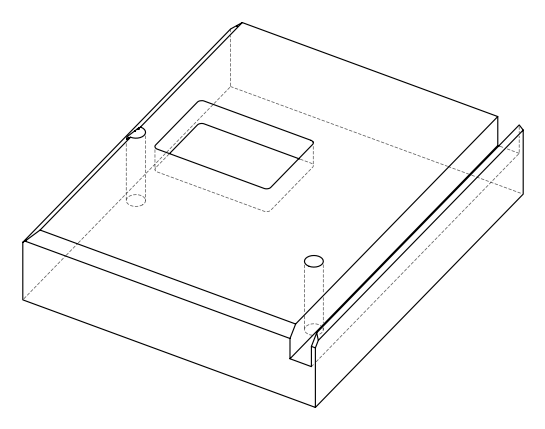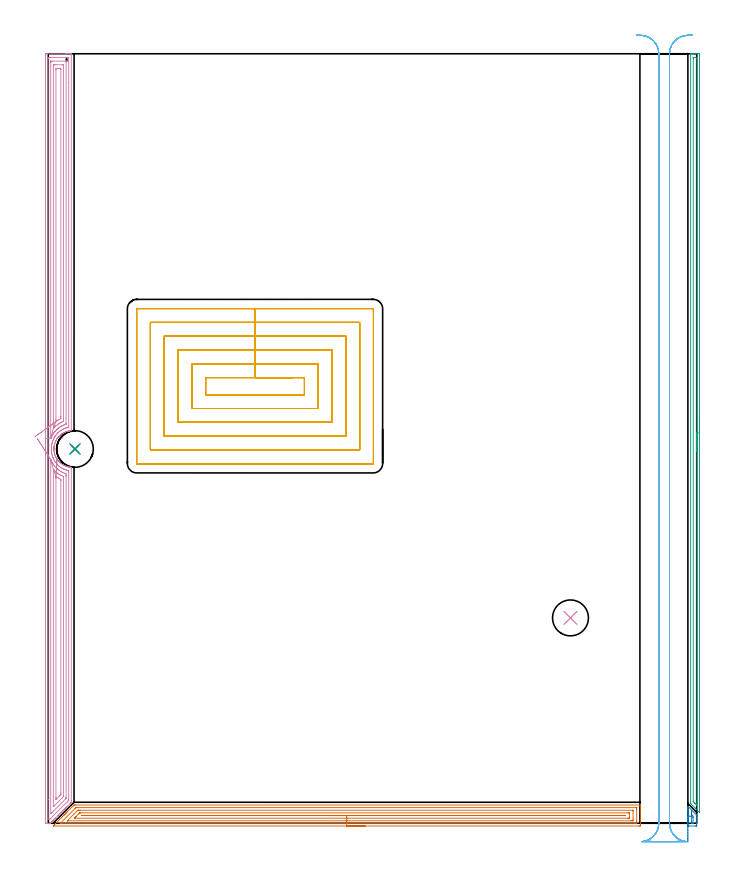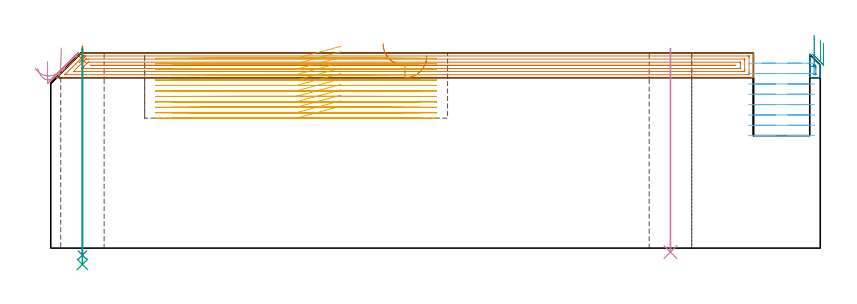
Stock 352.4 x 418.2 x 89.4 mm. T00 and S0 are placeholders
(PLAN: 10 operations, 6 tool changes, 94.4 min)
(1 AREA_MILL | FG_CHAMFER_SURFACE | UGT0205_001 | 12.7 min | 21314 mm3)
(2 AREA_MILL_1 | FG_CHAMFER_SURFACE_1 | UGT0205_001 | 0.34 min | 728 mm3)
(3 AREA_MILL_2 | FG_CHAMFER_SURFACE_2 | UGT0205_001 | 6.74 min | 6180 mm3)
(4 AREA_MILL_3 | FG_CHAMFER_SURFACE_3 | UGT0205_001 | 16.78 min | 40344 mm3)
(5 MILL_RECTANGULAR_POCKET | POCKET_RECTANGULAR_STRAIGHT | NXT0201_013 | Follow Part, ap 2.5, ae 75% | 41.73 min | 390429 mm3)
(6 MILL_RECTANGULAR_SLOT | SLOT_RECTANGULAR | UGT0201_094 | Follow Part, ap 5, ae 75% | 14.91 min | 408112 mm3)
(7 SPOT_DRILL | STEP1HOLE | NXT0321_9005460120000 | 0.05 min | 79 mm3)
(8 DRILL_THROUGH_HOLE_INTO_CENTER | STEP1HOLE | NXT0301_065 | 0.38 min | 6054 mm3)
(9 DRILL_TO_ENLARGE_THROUGH_HOLE | STEP1HOLE | UGT0301_265 | 0.4 min | 20974 mm3)
(10 INDEXABLE_INSERT_DRILL_THROUGH_HOLE_FROM_SOLID | STEP1HOLE_1 | NXT0302_010 | 0.37 min | 26729 mm3)
(TOOL UGT0205_001 | Chamfer Mill 20 x 3 x 45 deg. | D20 FL50 Z2)
(TOOL NXT0201_013 | ENDMILL 10mm | D10 FL30 Z4)
(TOOL UGT0201_094 | End mill 20 mm | D20 FL38 Z4)
(TOOL NXT0321_9005460120000 | NC Spot Drill, 142deg, 12mm, Carbide, Uncoated | D12 PA142 FL30 Z2)
(TOOL NXT0301_065 | Carbide Drill 9.4mm [860.1-0940-075A1-MM 2214] | D9.4 PA140 FL98 Z2)
(TOOL UGT0301_265 | Twist Drill 19.9 mm | D19.9 PA118 FL140 Z2)
(TOOL NXT0302_010 | Index. Insert Drill 19.5mm [880-D1950L25-05] | D19.5 PA176 FL98 Z2)
(OP 1 AREA_MILL)
G17 G21 G94 G90
T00 M6
G54
G17 G0 G90 X172.2 Y-1.5 S1061 M3
G43 Z99.4 H0
Z88.
G94 G1 X172.162 Z87.128 F250.
X172.048 Z86.264
X171.859 Z85.412
X171.597 Z84.58
X171.263 Z83.774
X170.86 Z83.
X170.392 Z82.264
X169.861 Z81.572
X169.271 Z80.929
X168.628 Z80.34
X167.936 Z79.808
X167.2 Z79.34
X166.426 Z78.937
X165.62 Z78.603
X164.788 Z78.341
X163.937 Z78.152
X163.072 Z78.038
X162.2 Z78.
X2.769
X2.619 Y-1.493 Z78.006
X2.769 Y-1.334 Z78.166
X2.963 Y-1.137 Z78.363
X3.023 Y-1.077 Z78.423
X3.609 Y-0.49 Z79.008
X3.903 Y-0.197 Z79.303
X4.555 Y0.456 Z79.955
X5.449 Y1.349 Z80.848
X6.342 Y2.242 Z81.741
X7.127 Y3.027 Z82.525
X7.235 Y3.137 Z82.633
X7.579 Y3.479 Z82.979
X7.775 Y3.675 Z83.175
X8.297 Y4.2 Z83.694
X8.465 Y4.366 Z83.864
X8.575 Y4.476 Z83.974
X8.737 Y4.64 Z84.135
X8.898 Y4.799 Z84.296
X9.021 Y4.922 Z84.42
X9.177 Y5.079 Z84.575
X9.331 Y5.232 Z84.729
X9.468 Y5.369 Z84.867
X9.617 Y5.519 Z85.015
X9.764 Y5.665 Z85.162
X9.914 Y5.816 Z85.313
X10.057 Y5.959 Z85.455
X10.197 Y6.098 Z85.596
X10.361 Y6.262 Z85.76
X10.497 Y6.399 Z85.895
X13.576 Y9.477 Z88.975
X13.934 Y9.832 Z89.331
X13.999 Y9.894 Z89.392
X14.019 Y9.895 Z89.394
X14.827 Y9.9 Z89.4
X321.631
X321.79 Y9.894 Z89.393
X321.8 Y9.58 Z89.079
Y9.263 Z88.762
Y8.597 Z88.092
Y7.385 Z86.882
Y6.838 Z86.333
Y-0.471 Z79.026
X321.795 Y-1.077 Z78.421
X321.79 Y-1.492 Z78.006
X321.61 Y-1.496 Z78.003
X321.184 Y-1.5 Z78.
X162.2
Y-0.086 Z79.414
X6.788 Y-0.085 Z79.415
X6.674 Y-0.084 Z79.416
X6.533 Y-0.08 Z79.42
X6.482 Y-0.078 Z79.422
X6.492 Y-0.066 Z79.434
X6.57 Y0.018 Z79.518
X6.655 Y0.104 Z79.604
X6.788 Y0.239 Z79.739
X14.545 Y7.995 Z87.495
X14.827 Y8.275 Z87.775
X14.993 Y8.433 Z87.933
X15.043 Y8.479 Z87.979
X15.135 Y8.481 Z87.981
X15.33 Y8.484 Z87.984
X15.72 Y8.485 Z87.985
X15.833 Y8.486 Z87.986
X319.398 Y8.485 Z87.985
X319.512
X319.761 Y8.48 Z87.98
X319.785 Y8.479 Z87.979
X319.79 Y8.464 Z87.964
X319.796 Y8.432 Z87.932
X319.798 Y8.401 Z87.901
X319.8 Y8.202 Z87.702
Y7.718 Z87.218
Y1.166 Z80.666
X319.798 Y0.682 Z80.182
X319.793 Y0.293 Z79.793
X319.778 Y-0.079 Z79.421
X319.398 Y-0.084 Z79.416
X319.284 Y-0.085 Z79.415
X162.2 Y-0.086 Z79.414
Y1.328 Z80.828
X10.597 Y1.329 Z80.829
X10.384 Y1.331 Z80.831
X10.361 Y1.332 Z80.832
X10.347 Y1.335 Z80.835
X10.352 Y1.347 Z80.847
X10.361 Y1.361 Z80.861
X15.838 Y6.838 Z86.338
X15.994 Y6.99 Z86.49
X16.052 Y7.044 Z86.544
X16.077 Y7.064 Z86.564
X16.14 Y7.066 Z86.566
X16.378 Y7.07 Z86.57
X16.613 Y7.071 Z86.571
X17.27
X317.612
X317.691 Y7.07 Z86.57
X317.753 Y7.067 Z86.567
X317.787 Y7.065 Z86.565
X317.79 Y7.023 Z86.523
X317.796 Y6.838 Z86.338
X317.799 Y6.654 Z86.154
X317.8 Y2.256 Z81.756
X317.795 Y1.562 Z81.062
X317.792 Y1.385 Z80.885
X317.781 Y1.335 Z80.835
X317.73 Y1.333 Z80.833
X317.612 Y1.331 Z80.831
X316.955 Y1.329 Z80.829
X316.719 Y1.328 Z80.828
X162.2
Y2.743 Z82.243
X14.827
X14.519 Y2.745 Z82.245
X14.331 Y2.748 Z82.248
X14.212 Y2.752 Z82.252
X14.293 Y2.839 Z82.339
X14.356 Y2.905 Z82.405
X14.769 Y3.321 Z82.821
X14.827 Y3.378 Z82.878
X15.241 Y3.792 Z83.292
X16.613 Y5.165 Z84.665
X17.016 Y5.563 Z85.063
X17.089 Y5.631 Z85.131
X17.109 Y5.649 Z85.149
X17.141 Y5.652 Z85.152
X17.213 Y5.654 Z85.154
X17.506 Y5.657 Z85.157
X315.239
X315.666 Y5.655 Z85.155
X315.755 Y5.652 Z85.152
X315.789 Y5.651 Z85.151
X315.792 Y5.608 Z85.108
X315.796 Y5.508 Z85.008
X315.8 Y5.105 Z84.605
Y3.346 Z82.846
Y3.321 Z82.821
X315.793 Y2.893 Z82.393
X315.79 Y2.788 Z82.288
X315.778 Y2.749 Z82.249
X315.714 Y2.748 Z82.248
X315.517 Y2.745 Z82.245
X314.932 Y2.743 Z82.243
X314.626
X162.2
Y4.157 Z83.657
X19.293
X18.44 Y4.16 Z83.66
X18.4 Y4.164 Z83.664
X18.11 Y4.2 Z83.7
X18.137 Y4.227 Z83.727
X18.226 Y4.236 Z83.736
X18.312 Y4.241 Z83.741
X18.356 Y4.243 Z83.743
X312.209
X313.104 Y4.241 Z83.741
X313.146 Y4.239 Z83.739
X313.699 Y4.2 Z83.7
X313.186 Y4.16 Z83.66
X313.146 Y4.159 Z83.659
X312.297 Y4.157 Z83.657
X162.2
X161.329 Z83.695
X160.464 Z83.809
X159.612 Z83.998
X158.78 Z84.26
X157.974 Z84.594
X157.2 Z84.997
X156.464 Z85.465
X155.772 Z85.996
X155.129 Z86.586
X154.54 Z87.229
X154.009 Z87.921
X153.54 Z88.657
X153.137 Z89.431
X152.803 Z90.237
X152.541 Z91.069
X152.352 Z91.92
X152.238 Z92.785
X152.2 Z93.657
G0 Z99.4
M5
M2
(OP 2 AREA_MILL_1)
G17 G21 G94 G90
T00 M6
G54
G17 G0 G90 X347.6 Y-10.29 S1061 M3
G43 Z99.4 H0
Z83.352
G94 G1 Y-9.647 Z82.762 F250.
Y-8.955 Z82.231
Y-8.22 Z81.762
Y-7.446 Z81.359
Y-6.64 Z81.025
Y-5.808 Z80.762
Y-4.956 Z80.573
Y-4.091 Z80.459
Y-3.22 Z80.421
Y-2.348 Z80.459
Y-1.483 Z80.572
Y-0.632 Z80.761
Y0.2 Z81.023
Y1.007 Z81.357
Y1.78 Z81.759
Y2.516 Z82.228
Y3.209 Z82.759
Y3.852 Z83.348
Y6.06 Z85.554
Y6.613 Z86.11
Y6.944 Z86.44
Y7.497 Z86.993
Y7.828 Z87.323
Y8.491 Z87.99
Y9.099 Z88.598
Y9.154 Z88.652
Y9.168 Z88.665
X347.609 Y9.182 Z88.675
X347.623 Y9.174 Z88.67
X347.637 Y9.165 Z88.662
X352.215 Y4.587 Z84.083
X352.382 Y4.417 Z83.914
X352.398 Y4.393 Z83.889
X352.4 Y4.292 Z83.791
Y4.265 Z83.763
Y4.072 Z83.572
Y3.187 Z82.686
Y2.524 Z82.02
Y1.309 Z80.806
Y-0.128 Z79.367
Y-0.736 Z78.76
X352.397 Y-1.012 Z78.484
X352.391 Y-1.491 Z78.005
X352.273 Y-1.494 Z78.003
X351.786 Y-1.5 Z78.
X348.214
X347.809 Y-1.495 Z78.003
X347.61 Y-1.492 Z78.006
X347.6 Y-1.289 Z78.209
Y3.852 Z83.348
X348.668 Y3.842 Z83.342
X349.601 Y3.835 Z83.335
X349.604 Y4.292 Z83.792
X349.61 Y4.678 Z84.178
X350. Y4.349 Z83.849
X350.056 Y4.292 Z83.792
X350.39 Y3.906 Z83.406
X350.397 Y3.408 Z82.908
X350.4 Y3.012 Z82.512
X350.399 Y0.361 Z79.861
X350.392 Y-0.036 Z79.464
X350.389 Y-0.08 Z79.42
X350.371 Y-0.082 Z79.418
X350.319 Y-0.085 Z79.415
X349.956
X349.61 Y-0.076 Z79.424
X349.605 Y0.033 Z79.533
X349.601 Y0.267 Z79.767
Y3.835 Z83.335
X349.606 Y4.425 Z83.978
X349.61 Y4.956 Z84.671
X349.614 Y5.424 Z85.406
X349.617 Y5.827 Z86.18
X349.62 Y6.161 Z86.986
X349.622 Y6.423 Z87.818
X349.624 Y6.612 Z88.67
X349.625 Y6.726 Z89.535
Y6.764 Z90.406
Y6.726 Z91.278
X349.624 Y6.612 Z92.143
X349.622 Y6.424 Z92.994
X349.62 Y6.161 Z93.827
X349.617 Y5.827 Z94.632
X349.614 Y5.425 Z95.406
X349.61 Y4.956 Z96.142
X349.606 Y4.425 Z96.834
X349.601 Y3.836 Z97.477
G0 Z99.4
M5
M2
(OP 3 AREA_MILL_2)
G17 G21 G94 G90
T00 M6
G54
G17 G0 G90 X353.9 Y222.05 S1061 M3
G43 Z99.4 H0
Z93.9
G94 G1 Y222.012 Z93.028 F250.
Y221.898 Z92.163
Y221.709 Z91.312
Y221.447 Z90.48
Y221.113 Z89.674
Y220.71 Z88.9
Y220.241 Z88.164
Y219.71 Z87.472
Y219.121 Z86.829
Y218.478 Z86.24
Y217.786 Z85.708
Y217.05 Z85.24
Y216.276 Z84.837
Y215.47 Z84.503
Y214.638 Z84.241
Y213.786 Z84.052
Y212.921 Z83.938
Y212.05 Z83.9
Y6.
X353.895 Y5.926 Z83.904
X353.893 Y5.918 Z83.905
X353.873 Y5.926 Z83.925
X351.5 Y8.3 Z86.3
X349.232 Y10.569 Z88.568
X349.104 Y10.705 Z88.69
X349.1 Y10.989 Z88.7
Y418.025
X349.103 Y418.192 Z88.688
X349.108 Y418.193 Z88.683
X349.164 Y418.196 Z88.627
X349.58 Y418.2 Z88.219
X349.908 Z87.891
X350.607 Z87.188
X351.849 Z85.948
X352.393 Z85.402
X353.014 Z84.781
X353.286 Y418.198 Z84.509
X353.891 Y418.193 Z83.905
X353.893 Y418.185 Z83.903
X353.899 Y417.578 Z83.901
X353.9 Y416.964 Z83.9
Y212.05
X352.486 Z85.314
Y10.897
X352.485 Y10.096 Z85.315
X352.483 Y10.006 Z85.317
X352.479 Y9.911 Z85.321
X352.467 Y9.794 Z85.333
X352.393 Y9.864 Z85.407
X352.155 Y10.096 Z85.645
X351.5 Y10.75 Z86.3
X351.26 Y10.99 Z86.54
X350.607 Y11.646 Z87.193
X350.55 Y11.708 Z87.25
X350.524 Y11.738 Z87.276
X350.52 Y11.791 Z87.28
X350.516 Y11.883 Z87.284
X350.515 Y11.975 Z87.285
Y415.884
X350.516 Y415.977 Z87.284
X350.521 Y416.161 Z87.279
X350.524 Y416.192 Z87.276
X350.531 Y416.194 Z87.269
X350.556 Y416.197 Z87.244
X350.607 Y416.199 Z87.193
X351.985 Z85.815
X352.393 Y416.193 Z85.407
X352.45 Y416.19 Z85.35
X352.479 Y416.185 Z85.321
X352.486 Y415.791 Z85.314
Y212.05
Y211.178 Z85.352
Y210.313 Z85.466
Y209.462 Z85.655
Y208.63 Z85.917
Y207.824 Z86.251
Y207.05 Z86.654
Y206.314 Z87.123
Y205.622 Z87.654
Y204.979 Z88.243
Y204.389 Z88.886
Y203.858 Z89.578
Y203.39 Z90.314
Y202.987 Z91.088
Y202.653 Z91.894
Y202.391 Z92.726
Y202.202 Z93.578
Y202.088 Z94.443
Y202.05 Z95.314
G0 Z99.4
M5
M2
(OP 4 AREA_MILL_3)
G17 G21 G94 G90
T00 M6
G54
G17 G0 G90 X-1.5 Y199.1 S1061 M3
G43 Z99.4 H0
Z85.4
G94 G1 Y199.138 Z84.528 F250.
Y199.252 Z83.664
Y199.441 Z82.812
Y199.703 Z81.98
Y200.037 Z81.174
Y200.44 Z80.4
Y200.908 Z79.664
Y201.44 Z78.972
Y202.029 Z78.329
Y202.672 Z77.74
Y203.364 Z77.208
Y204.1 Z76.74
Y204.874 Z76.337
Y205.68 Z76.003
Y206.512 Z75.741
Y207.364 Z75.552
Y208.228 Z75.438
Y209.1 Z75.4
Y417.113
X-1.499 Y417.589 Z75.401
X-1.495 Y418.001 Z75.403
X-1.492 Y418.19 Z75.405
X-1.089 Y418.2 Z75.808
X9.453 Z86.348
X10.007 Z86.904
X10.332 Z87.228
X10.886 Z87.782
X11.211 Z88.105
X12.196 Z89.096
X12.351 Y418.197 Z89.243
X12.498 Y418.19 Z89.388
X12.5 Y418.035 Z89.4
Y213.564
X12.497 Y213.347 Z89.389
X12.277 Y213.322 Z89.17
X11.808 Y213.273 Z88.704
X11.397 Y213.213 Z88.296
X11.369 Y213.209 Z88.268
X11.211 Y213.179 Z88.109
X10.933 Y213.126 Z87.832
X10.495 Y213.022 Z87.393
X10.332 Y212.975 Z87.23
X10.059 Y212.896 Z86.958
X9.575 Y212.733 Z86.475
X9.408 Y212.677 Z86.307
X9.185 Y212.584 Z86.084
X8.746 Y212.386 Z85.644
X8.312 Y212.164 Z85.209
X8.136 Y212.063 Z85.032
X7.929 Y211.946 Z84.829
X7.645 Y211.783 Z84.545
X7.437 Y211.645 Z84.337
X7.333 Y211.568 Z84.231
X7.257 Y211.513 Z84.155
X6.995 Y211.323 Z83.895
X6.818 Y211.182 Z83.714
X6.615 Y211.023 Z83.514
X6.564 Y210.983 Z83.462
X6.453 Y210.889 Z83.352
X6.064 Y210.524 Z82.964
X5.981 Y210.439 Z82.88
X5.939 Y210.396 Z82.836
X5.898 Y210.355 Z82.797
X5.69 Y210.145 Z82.589
X5.646 Y210.096 Z82.544
X5.598 Y210.043 Z82.497
X5.554 Y209.994 Z82.453
X5.431 Y209.844 Z82.33
X5.354 Y209.748 Z82.249
X5.238 Y209.609 Z82.138
X5.192 Y209.553 Z82.091
X4.848 Y209.1 Z81.746
X4.816 Y209.054 Z81.714
X4.768 Y208.978 Z81.666
X4.548 Y208.633 Z81.446
X4.298 Y208.206 Z81.197
X4.191 Y207.998 Z81.091
X4.072 Y207.761 Z80.968
X3.973 Y207.57 Z80.872
X3.942 Y207.508 Z80.841
X3.889 Y207.388 Z80.788
X3.855 Y207.311 Z80.754
X3.807 Y207.189 Z80.706
X3.683 Y206.868 Z80.578
X3.524 Y206.417 Z80.424
X3.513 Y206.381 Z80.413
X3.395 Y205.971 Z80.293
X3.286 Y205.523 Z80.184
X3.2 Y205.076 Z80.098
X3.158 Y204.79 Z80.058
X3.135 Y204.629 Z80.035
X3.121 Y204.49 Z80.021
X3.101 Y204.279 Z79.999
X3.092 Y204.189 Z79.988
X3.076 Y204.044 Z79.976
X3.067 Y203.956 Z79.967
X3.06 Y203.734 Z79.959
Y203.73 Z79.96
Y203.692 Z79.959
Y203.671 Z79.958
X3.058 Y203.289 Z79.955
X3.06 Y203.22 Z79.956
Y203.186 Z79.958
X3.068 Y202.981 Z79.959
X3.071 Y202.84 Z79.964
X3.111 Y202.392 Z80.004
X3.155 Y202.019 Z80.054
X3.164 Y201.946 Z80.063
X3.242 Y201.498 Z80.14
X3.34 Y201.051 Z80.236
X3.46 Y200.603 Z80.359
X3.6 Y200.157 Z80.5
X3.763 Y199.725 Z80.66
X3.765 Y199.721 Z80.661
X3.795 Y199.645 Z80.694
X3.955 Y199.263 Z80.852
X4.128 Y198.914 Z81.028
X4.179 Y198.813 Z81.078
X4.421 Y198.369 Z81.318
X4.614 Y198.055 Z81.512
X4.69 Y197.939 Z81.588
X4.816 Y197.748 Z81.715
X4.834 Y197.723 Z81.733
X5.013 Y197.474 Z81.912
X5.061 Y197.415 Z81.959
X5.344 Y197.059 Z82.244
X5.689 Y196.654 Z82.589
X5.757 Y196.58 Z82.656
X6.154 Y196.192 Z83.053
X6.564 Y195.818 Z83.462
X6.694 Y195.707 Z83.592
X6.719 Y195.686 Z83.617
X7.074 Y195.414 Z83.973
X7.437 Y195.159 Z84.336
X8.016 Y194.791 Z84.915
X8.163 Y194.707 Z85.061
X8.244 Y194.665 Z85.143
X8.311 Y194.63 Z85.21
X8.418 Y194.58 Z85.317
X8.575 Y194.508 Z85.47
X9.185 Y194.223 Z86.084
X9.453 Y194.116 Z86.35
X9.57 Y194.07 Z86.469
X9.62 Y194.05 Z86.518
X10.058 Y193.897 Z86.957
X10.2 Y193.862 Z87.098
X10.332 Y193.829 Z87.228
X10.559 Y193.772 Z87.458
X10.895 Y193.688 Z87.794
X10.933 Y193.679 Z87.831
X11.211 Y193.623 Z88.106
X11.37 Y193.591 Z88.267
X11.809 Y193.529 Z88.704
X12.313 Y193.476 Z89.213
X12.329 Y193.475 Z89.229
X12.493 Y193.453 Z89.393
X12.5 Y192.581 Z89.4
Y12.219
X12.494 Y11.399 Z89.392
X12.424 Y11.326 Z89.323
X12.089 Y10.988 Z88.986
X10.332 Y9.23 Z87.228
X10.195 Y9.094 Z87.093
X10.032 Y8.931 Z86.93
X9.893 Y8.791 Z86.788
X9.749 Y8.647 Z86.646
X9.6 Y8.499 Z86.498
X9.453 Y8.351 Z86.349
X9.302 Y8.201 Z86.2
X9.168 Y8.067 Z86.065
X9.014 Y7.912 Z85.909
X8.856 Y7.755 Z85.753
X8.735 Y7.634 Z85.633
X8.575 Y7.472 Z85.47
X8.409 Y7.308 Z85.307
X7.696 Y6.596 Z84.594
X7.517 Y6.415 Z84.413
X6.935 Y5.835 Z83.835
X6.232 Y5.132 Z83.131
X5.284 Y4.183 Z82.182
X3.944 Y2.844 Z80.843
X3.498 Y2.397 Z80.396
X2.933 Y1.833 Z79.832
X2.718 Y1.617 Z79.615
X2.606 Y1.504 Z79.503
X2.082 Y0.982 Z78.982
X1.839 Y0.738 Z78.736
X1.713 Y0.612 Z78.61
X1.265 Y0.165 Z78.164
X1.107 Y0.011 Z78.006
X1.101 Y0.009 Z78.
X0.782 Y0. Z77.682
X0.439 Z77.338
X-0.211 Z76.684
X-1.413 Z75.484
X-1.491 Y0.003 Z75.405
X-1.5 Y0.374 Z75.4
Y209.1
X-0.086 Z76.814
X-0.085 Y415.675 Z76.815
X-0.084 Y415.803 Z76.816
X-0.079 Y416.176 Z76.821
X0.284 Y416.193 Z77.184
X0.668 Y416.197 Z77.568
X1.156 Y416.2 Z78.056
X1.547 Z78.447
X10.82 Z87.72
X11.008 Y416.198 Z87.908
X11.038 Y416.196 Z87.938
X11.068 Y416.19 Z87.968
X11.079 Y416.182 Z87.979
X11.08 Y416.159 Z87.98
X11.085 Y415.931 Z87.985
X11.086 Y402.592 Z87.986
X11.085 Y215.797 Z87.985
X11.083 Y215.414 Z87.983
X11.08 Y215.223 Z87.98
X11.079 Y215.183 Z87.979
X11.041 Y215.172 Z87.941
X10.967 Y215.152 Z87.867
X10.332 Y215.008 Z87.232
X10.249 Y214.988 Z87.149
X9.945 Y214.904 Z86.845
X9.571 Y214.784 Z86.471
X9.453 Y214.743 Z86.353
X8.923 Y214.55 Z85.823
X8.575 Y214.398 Z85.475
X8.311 Y214.279 Z85.211
X7.769 Y214.011 Z84.669
X7.722 Y213.985 Z84.622
X7.696 Y213.97 Z84.596
X7.167 Y213.656 Z84.067
X6.818 Y213.432 Z83.718
X6.634 Y213.304 Z83.534
X6.375 Y213.118 Z83.275
X6.129 Y212.925 Z83.029
X5.939 Y212.77 Z82.839
X5.647 Y212.522 Z82.547
X5.324 Y212.225 Z82.224
X5.19 Y212.094 Z82.09
X5.061 Y211.962 Z81.961
X4.757 Y211.641 Z81.657
X4.49 Y211.332 Z81.39
X4.35 Y211.161 Z81.25
X4.182 Y210.949 Z81.082
X3.966 Y210.66 Z80.866
X3.805 Y210.439 Z80.705
X3.607 Y210.131 Z80.507
X3.304 Y209.643 Z80.204
X3.268 Y209.583 Z80.168
X3.247 Y209.546 Z80.147
X3.17 Y209.411 Z80.07
X2.79 Y208.654 Z79.69
X2.676 Y208.399 Z79.576
X2.425 Y207.788 Z79.325
X2.418 Y207.768 Z79.318
X2.415 Y207.761 Z79.315
X2.2 Y207.097 Z79.1
X2.133 Y206.868 Z79.033
X2.01 Y206.397 Z78.91
X1.913 Y205.975 Z78.813
X1.878 Y205.806 Z78.778
X1.853 Y205.664 Z78.753
X1.764 Y205.082 Z78.664
X1.739 Y204.886 Z78.639
X1.67 Y204.189 Z78.57
X1.663 Y204.071 Z78.563
X1.647 Y203.296 Z78.547
Y203.194
X1.66 Y202.796 Z78.56
X1.687 Y202.403 Z78.587
X1.701 Y202.247 Z78.601
X1.791 Y201.511 Z78.691
X1.809 Y201.377 Z78.709
X1.838 Y201.214 Z78.738
X1.96 Y200.618 Z78.86
X2.101 Y200.054 Z79.001
X2.195 Y199.725 Z79.095
X2.425 Y199.03 Z79.325
X2.498 Y198.832 Z79.398
X2.544 Y198.711 Z79.444
X2.752 Y198.228 Z79.652
X2.892 Y197.939 Z79.792
X3.304 Y197.146 Z80.204
X3.347 Y197.068 Z80.247
X3.359 Y197.046 Z80.259
X3.453 Y196.895 Z80.353
X3.814 Y196.35 Z80.714
X3.954 Y196.153 Z80.854
X4.182 Y195.856 Z81.082
X4.672 Y195.26 Z81.572
X4.853 Y195.053 Z81.753
X5.061 Y194.841 Z81.961
X5.557 Y194.367 Z82.457
X5.939 Y194.025 Z82.839
X6.662 Y193.475 Z83.562
X6.818 Y193.368 Z83.718
X7.116 Y193.171 Z84.016
X7.696 Y192.829 Z84.596
X8.192 Y192.582 Z85.092
X8.575 Y192.407 Z85.475
X8.882 Y192.27 Z85.782
X9.453 Y192.058 Z86.353
X9.771 Y191.949 Z86.671
X10.189 Y191.834 Z87.089
X10.99 Y191.637 Z87.89
X11.08 Y191.609 Z87.98
X11.081 Y191.592 Z87.981
X11.083 Y191.497 Z87.983
X11.085 Y191.306 Z87.985
X11.086 Y190.923 Z87.986
X11.085 Y13.112 Z87.985
X11.083 Y12.729 Z87.983
X11.081 Y12.538 Z87.981
X11.079 Y12.447 Z87.979
X11.035 Y12.397 Z87.935
X10.867 Y12.219 Z87.767
X10.598 Y11.948 Z87.498
X10.332 Y11.682 Z87.232
X1.047 Y2.397 Z77.947
X0.854 Y2.208 Z77.754
X0.668 Y2.028 Z77.568
X0.466 Y2.01 Z77.366
X0.178 Y2.002 Z77.078
X-0.008 Z76.892
X-0.038 Y2.004 Z76.862
X-0.068 Y2.01 Z76.832
X-0.079 Y2.018 Z76.821
X-0.08 Y2.041 Z76.82
X-0.085 Y2.269 Z76.815
X-0.086 Y12.817 Z76.814
Y209.1
X1.334 Y209.171 Z78.234
X1.33 Y209.298 Z78.23
X1.329 Y209.418 Z78.229
X1.328 Y209.546 Z78.228
X1.329 Y413.346 Z78.229
X1.331 Y414.017 Z78.231
X1.333 Y414.127 Z78.233
X1.335 Y414.179 Z78.235
X1.344 Y414.191 Z78.244
X1.371 Y414.196 Z78.271
X1.547 Y414.198 Z78.447
X2.245 Y414.2 Z79.145
X9.274 Y414.199 Z86.174
X9.453 Y414.195 Z86.353
X9.633 Y414.19 Z86.533
X9.665 Y414.181 Z86.565
X9.667 Y414.149 Z86.567
X9.67 Y414.091 Z86.57
X9.671 Y414.017 Z86.571
Y413.796
Y217.361
X9.67 Y217.139 Z86.57
X9.668 Y216.992 Z86.568
X9.665 Y216.881 Z86.565
X9.63 Y216.865 Z86.53
X9.453 Y216.802 Z86.353
X9.371 Y216.773 Z86.271
X9.115 Y216.69 Z86.015
X8.717 Y216.545 Z85.617
X8.575 Y216.488 Z85.475
X8.097 Y216.282 Z84.997
X7.696 Y216.092 Z84.596
X7.501 Y215.996 Z84.401
X7.121 Y215.797 Z84.021
X6.927 Y215.685 Z83.827
X6.818 Y215.619 Z83.718
X6.381 Y215.348 Z83.281
X5.939 Y215.049 Z82.839
X5.855 Y214.99 Z82.755
X5.737 Y214.904 Z82.637
X5.358 Y214.602 Z82.258
X5.061 Y214.358 Z81.961
X4.876 Y214.199 Z81.776
X4.669 Y214.011 Z81.569
X4.42 Y213.769 Z81.32
X4.182 Y213.529 Z81.082
X3.983 Y213.32 Z80.883
X3.799 Y213.118 Z80.699
X3.57 Y212.847 Z80.47
X3.304 Y212.522 Z80.204
X3.174 Y212.357 Z80.074
X3.074 Y212.225 Z79.974
X2.799 Y211.845 Z79.699
X2.464 Y211.332 Z79.364
X2.449 Y211.308 Z79.349
X2.425 Y211.268 Z79.325
X2.123 Y210.747 Z79.023
X1.957 Y210.439 Z78.857
X1.816 Y210.166 Z78.716
X1.547 Y209.63 Z78.447
X1.52 Y209.573 Z78.42
X1.508 Y209.546 Z78.408
X1.442 Y209.391 Z78.342
X1.372 Y209.229 Z78.272
X1.341 Y209.16 Z78.241
X1.336 Y209.152 Z78.236
X1.334 Y209.171 Z78.234
X2.754 Y214.51 Z79.654
X2.75 Y214.527 Z79.65
X2.746 Y214.577 Z79.646
X2.744 Y214.904 Z79.644
X2.743 Y218.52 Z79.643
Y411.338
X2.744 Y411.907 Z79.644
X2.747 Y412.098 Z79.647
X2.75 Y412.166 Z79.65
X2.753 Y412.19 Z79.653
X2.774 Y412.192 Z79.674
X2.88 Y412.196 Z79.78
X3.304 Y412.2 Z80.204
X3.334 Z80.234
X4.182 Z81.082
X7.727 Z84.627
X8.121 Y412.193 Z85.021
X8.218 Y412.19 Z85.118
X8.251 Y412.181 Z85.151
X8.253 Y412.149 Z85.153
X8.255 Y412.067 Z85.155
X8.257 Y411.662 Z85.157
Y411.338
X8.256 Y219.368 Z85.156
X8.254 Y218.802 Z85.154
X8.25 Y218.475 Z85.15
X7.282 Y218.004 Z84.182
X6.818 Y217.77 Z83.718
X6.696 Y217.706 Z83.596
X6.472 Y217.582 Z83.372
X6.137 Y217.382 Z83.037
X5.939 Y217.257 Z82.839
X5.6 Y217.034 Z82.5
X5.097 Y216.69 Z81.997
X5.076 Y216.674 Z81.976
X5.061 Y216.662 Z81.961
X4.586 Y216.279 Z81.486
X4.182 Y215.948 Z81.082
X4.102 Y215.879 Z81.002
X4.012 Y215.797 Z80.912
X3.65 Y215.444 Z80.55
X3.304 Y215.102 Z80.204
X3.207 Y215.002 Z80.107
X3.114 Y214.904 Z80.014
X2.853 Y214.614 Z79.753
X2.785 Y214.538 Z79.685
X2.754 Y214.51 Z79.654
X4.182 Y218.272 Z81.082
X4.16 Y218.475 Z81.06
X4.159 Y218.499 Z81.059
X4.157 Y219.368 Z81.057
X4.158 Y409.553 Z81.058
Y409.577
X4.182 Y410.19 Z81.082
X4.427 Y410.196 Z81.327
X5.061 Y410.199 Z81.961
X5.302 Y410.2 Z82.202
X5.939 Y410.199 Z82.839
X6.182 Y410.198 Z83.082
X6.818 Y410.19 Z83.718
X6.842 Y409.553 Z83.742
Y409.528
X6.843 Y221.154 Z83.743
X6.842 Y220.261 Z83.742
X6.841 Y220.237 Z83.741
X6.818 Y219.915 Z83.718
X5.897 Y219.411 Z82.797
X5.823 Y219.368 Z82.723
X5.35 Y219.074 Z82.25
X5.061 Y218.887 Z81.961
X4.817 Y218.723 Z81.717
X4.463 Y218.475 Z81.363
X4.299 Y218.356 Z81.199
X4.182 Y218.272 Z81.082
X3.613 Y217.863 Z80.562
X3.01 Y217.43 Z80.105
X2.376 Y216.974 Z79.715
X1.718 Y216.501 Z79.394
X1.039 Y216.013 Z79.145
X0.345 Y215.514 Z78.97
X-0.359 Y215.008 Z78.87
X-1.067 Y214.499 Z78.846
X-1.774 Y213.991 Z78.899
X-2.475 Y213.487 Z79.026
X-3.164 Y212.992 Z79.229
X-3.836 Y212.509 Z79.505
X-4.486 Y212.042 Z79.851
X-5.109 Y211.594 Z80.267
X-5.7 Y211.169 Z80.747
X-6.255 Y210.77 Z81.289
X-6.77 Y210.4 Z81.889
X-7.24 Y210.062 Z82.542
G0 X-5.981 Y209.069 Z82.282
G1 X-5.739 Y208.693 Z81.533
X-5.464 Y208.263 Z80.826
X-5.156 Y207.782 Z80.166
X-4.818 Y207.255 Z79.559
X-4.453 Y206.685 Z79.008
X-4.063 Y206.078 Z78.518
X-3.652 Y205.436 Z78.094
X-3.222 Y204.766 Z77.737
X-2.778 Y204.072 Z77.45
X-2.321 Y203.36 Z77.237
X-1.856 Y202.635 Z77.099
X-1.387 Y201.902 Z77.035
X-0.916 Y201.168 Z77.048
X-0.448 Y200.437 Z77.137
X0.014 Y199.716 Z77.302
X0.467 Y199.009 Z77.54
X0.907 Y198.323 Z77.851
X1.331 Y197.662 Z78.231
X1.335 Y197.656 Z78.235
X1.41 Y197.485 Z78.31
X1.547 Y197.167 Z78.447
X1.603 Y197.046 Z78.503
X1.657 Y196.934 Z78.557
X2.067 Y196.153 Z78.967
X2.193 Y195.918 Z79.093
X2.425 Y195.532 Z79.325
X2.599 Y195.26 Z79.499
X2.969 Y194.707 Z79.869
X3.231 Y194.367 Z80.131
X3.304 Y194.278 Z80.204
X3.984 Y193.475 Z80.884
X4.182 Y193.271 Z81.082
X4.901 Y192.582 Z81.801
X5.061 Y192.44 Z81.961
X5.194 Y192.326 Z82.094
X5.713 Y191.918 Z82.613
X5.939 Y191.75 Z82.839
X6.024 Y191.689 Z82.924
X6.818 Y191.186 Z83.718
X7.054 Y191.043 Z83.954
X7.513 Y190.796 Z84.413
X7.696 Y190.707 Z84.596
X7.86 Y190.63 Z84.76
X8.575 Y190.322 Z85.475
X9.453 Y189.985 Z86.353
X9.664 Y189.903 Z86.564
X9.667 Y189.686 Z86.567
X9.671 Y189.01 Z86.571
Y188.789
Y14.005
X9.67 Y13.784 Z86.57
X9.667 Y13.562 Z86.567
X9.665 Y13.501 Z86.565
X9.651 Y13.462 Z86.551
X9.599 Y13.406 Z86.499
X9.453 Y13.254 Z86.353
X1.855 Y5.655 Z78.755
X1.547 Y5.348 Z78.447
X1.409 Y5.216 Z78.309
X1.347 Y5.159 Z78.247
X1.333 Y5.227 Z78.233
X1.331 Y5.244 Z78.231
X1.329 Y5.297 Z78.229
Y197.489
X1.331 Y197.662 Z78.231
X2.75 Y192.252 Z79.65
X3.304 Y191.69 Z80.204
X4.182 Y190.857 Z81.082
X4.248 Y190.796 Z81.148
X4.474 Y190.605 Z81.374
X4.697 Y190.43 Z81.597
X5.061 Y190.151 Z81.961
X5.395 Y189.903 Z82.295
X5.939 Y189.551 Z82.839
X6.201 Y189.385 Z83.101
X6.789 Y189.04 Z83.689
X6.818 Y189.024 Z83.718
X6.846 Y189.01 Z83.746
X8.159 Y188.399 Z85.059
X8.237 Y188.36 Z85.137
X8.251 Y188.351 Z85.151
X8.253 Y188.339 Z85.153
X8.255 Y188.307 Z85.155
X8.257 Y188.117 Z85.157
Y14.898
X8.255 Y14.613 Z85.155
X8.253 Y14.542 Z85.153
X8.25 Y14.511 Z85.15
X8.234 Y14.491 Z85.134
X8.167 Y14.42 Z85.067
X7.756 Y14.005 Z84.656
X3.084 Y9.333 Z79.984
X2.853 Y9.105 Z79.753
X2.81 Y9.064 Z79.71
X2.756 Y9.016 Z79.656
X2.75 Y9.084 Z79.65
X2.746 Y9.214 Z79.646
X2.743 Y9.54 Z79.643
Y9.694
Y191.119
X2.75 Y192.252 Z79.65
X4.182 Y188.53 Z81.082
X4.755 Y188.117 Z81.655
X5.061 Y187.916 Z81.961
X5.61 Y187.559 Z82.51
X5.939 Y187.37 Z82.839
X6.196 Y187.224 Z83.096
X6.818 Y186.902 Z83.718
X6.842 Y186.331 Z83.742
Y186.307
X6.843 Y16.683 Z83.743
X6.841 Y15.791 Z83.741
X6.84 Y15.768 Z83.74
X6.818 Y15.528 Z83.718
X6.508 Y15.212 Z83.408
X6.199 Y14.898 Z83.099
X4.413 Y13.112 Z81.313
X4.294 Y12.998 Z81.194
X4.182 Y12.892 Z81.082
X4.16 Y13.112 Z81.06
X4.159 Y13.136 Z81.059
X4.157 Y14.005 Z81.057
Y187.224
X4.158 Y188.117 Z81.058
X4.159 Y188.141 Z81.059
X4.182 Y188.53 Z81.082
X4.235 Y189.396 Z81.173
X4.287 Y190.251 Z81.339
X4.337 Y191.088 Z81.579
X4.387 Y191.902 Z81.891
X4.434 Y192.684 Z82.273
X4.48 Y193.431 Z82.722
X4.522 Y194.136 Z83.234
X4.562 Y194.793 Z83.806
X4.599 Y195.399 Z84.433
X4.632 Y195.947 Z85.111
X4.662 Y196.434 Z85.834
X4.687 Y196.857 Z86.597
X4.709 Y197.212 Z87.393
X4.726 Y197.496 Z88.218
X4.739 Y197.707 Z89.064
X4.747 Y197.844 Z89.926
X4.751 Y197.905 Z90.796
X4.75 Y197.89 Z91.668
G0 Z99.4
M5
M2
(OP 5 MILL_RECTANGULAR_POCKET)
G17 G21 G94 G90
T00 M6
G54
G17 G0 G90 X132.845 Y242.2 S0 M3
G43 Z99.4 H0
Z92.4
G94 G1 X112.35 Z86.908 F250.
X85.5 F500.
Y232.9
X139.2
Y242.2
X112.35
Y249.7
X78.
Y225.4
X146.7
Y249.7
X112.35
Y257.2
X70.5
Y217.9
X154.2
Y257.2
X112.35
Y264.7
X63.
Y210.4
X161.7
Y264.7
X112.35
Y272.2
X55.5
Y202.9
X169.2
Y272.2
X112.35
Y279.7
X48.1
X48.045 Y279.695
X48.005 Y279.655
X48. Y279.6
Y195.5
X48.005 Y195.445
X48.045 Y195.405
X48.1 Y195.4
X176.6
X176.655 Y195.405
X176.695 Y195.445
X176.7 Y195.5
Y279.6
X176.695 Y279.655
X176.655 Y279.695
X176.6 Y279.7
X112.35
X111.35
G0 X132.845 Y242.2 Z89.908
G1 X112.35 Z84.417 F250.
X85.5 F500.
Y232.9
X139.2
Y242.2
X112.35
Y249.7
X78.
Y225.4
X146.7
Y249.7
X112.35
Y257.2
X70.5
Y217.9
X154.2
Y257.2
X112.35
Y264.7
X63.
Y210.4
X161.7
Y264.7
X112.35
Y272.2
X55.5
Y202.9
X169.2
Y272.2
X112.35
Y279.7
X48.1
X48.045 Y279.695
X48.005 Y279.655
X48. Y279.6
Y195.5
X48.005 Y195.445
X48.045 Y195.405
X48.1 Y195.4
X176.6
X176.655 Y195.405
X176.695 Y195.445
X176.7 Y195.5
Y279.6
X176.695 Y279.655
X176.655 Y279.695
X176.6 Y279.7
X112.35
X111.35
G0 X132.845 Y242.2 Z87.417
G1 X112.35 Z81.925 F250.
X85.5 F500.
Y232.9
X139.2
Y242.2
X112.35
Y249.7
X78.
Y225.4
X146.7
Y249.7
X112.35
Y257.2
X70.5
Y217.9
X154.2
Y257.2
X112.35
Y264.7
X63.
Y210.4
X161.7
Y264.7
X112.35
Y272.2
X55.5
Y202.9
X169.2
Y272.2
X112.35
Y279.7
X48.1
X48.045 Y279.695
X48.005 Y279.655
X48. Y279.6
Y195.5
X48.005 Y195.445
X48.045 Y195.405
X48.1 Y195.4
X176.6
X176.655 Y195.405
X176.695 Y195.445
X176.7 Y195.5
Y279.6
X176.695 Y279.655
X176.655 Y279.695
X176.6 Y279.7
X112.35
X111.35
G0 X132.845 Y242.2 Z84.925
G1 X112.35 Z79.433 F250.
X85.5 F500.
Y232.9
X139.2
Y242.2
X112.35
Y249.7
X78.
Y225.4
X146.7
Y249.7
X112.35
Y257.2
X70.5
Y217.9
X154.2
Y257.2
X112.35
Y264.7
X63.
Y210.4
X161.7
Y264.7
X112.35
Y272.2
X55.5
Y202.9
X169.2
Y272.2
X112.35
Y279.7
X48.1
X48.045 Y279.695
X48.005 Y279.655
X48. Y279.6
Y195.5
X48.005 Y195.445
X48.045 Y195.405
X48.1 Y195.4
X176.6
X176.655 Y195.405
X176.695 Y195.445
X176.7 Y195.5
Y279.6
X176.695 Y279.655
X176.655 Y279.695
X176.6 Y279.7
X112.35
X111.35
G0 X132.845 Y242.2 Z82.433
G1 X112.35 Z76.942 F250.
X85.5 F500.
Y232.9
X139.2
Y242.2
X112.35
Y249.7
X78.
Y225.4
X146.7
Y249.7
X112.35
Y257.2
X70.5
Y217.9
X154.2
Y257.2
X112.35
Y264.7
X63.
Y210.4
X161.7
Y264.7
X112.35
Y272.2
X55.5
Y202.9
X169.2
Y272.2
X112.35
Y279.7
X48.1
X48.045 Y279.695
X48.005 Y279.655
X48. Y279.6
Y195.5
X48.005 Y195.445
X48.045 Y195.405
X48.1 Y195.4
X176.6
X176.655 Y195.405
X176.695 Y195.445
X176.7 Y195.5
Y279.6
X176.695 Y279.655
X176.655 Y279.695
X176.6 Y279.7
X112.35
X111.35
G0 X132.845 Y242.2 Z79.942
G1 X112.35 Z74.45 F250.
X85.5 F500.
Y232.9
X139.2
Y242.2
X112.35
Y249.7
X78.
Y225.4
X146.7
Y249.7
X112.35
Y257.2
X70.5
Y217.9
X154.2
Y257.2
X112.35
Y264.7
X63.
Y210.4
X161.7
Y264.7
X112.35
Y272.2
X55.5
Y202.9
X169.2
Y272.2
X112.35
Y279.7
X48.1
X48.045 Y279.695
X48.005 Y279.655
X48. Y279.6
Y195.5
X48.005 Y195.445
X48.045 Y195.405
X48.1 Y195.4
X176.6
X176.655 Y195.405
X176.695 Y195.445
X176.7 Y195.5
Y279.6
X176.695 Y279.655
X176.655 Y279.695
X176.6 Y279.7
X112.35
X111.35
G0 X132.845 Y242.2 Z77.45
G1 X112.35 Z71.958 F250.
X85.5 F500.
Y232.9
X139.2
Y242.2
X112.35
Y249.7
X78.
Y225.4
X146.7
Y249.7
X112.35
Y257.2
X70.5
Y217.9
X154.2
Y257.2
X112.35
Y264.7
X63.
Y210.4
X161.7
Y264.7
X112.35
Y272.2
X55.5
Y202.9
X169.2
Y272.2
X112.35
Y279.7
X48.1
X48.045 Y279.695
X48.005 Y279.655
X48. Y279.6
Y195.5
X48.005 Y195.445
X48.045 Y195.405
X48.1 Y195.4
X176.6
X176.655 Y195.405
X176.695 Y195.445
X176.7 Y195.5
Y279.6
X176.695 Y279.655
X176.655 Y279.695
X176.6 Y279.7
X112.35
X111.35
G0 X132.845 Y242.2 Z74.958
G1 X112.35 Z69.467 F250.
X85.5 F500.
Y232.9
X139.2
Y242.2
X112.35
Y249.7
X78.
Y225.4
X146.7
Y249.7
X112.35
Y257.2
X70.5
Y217.9
X154.2
Y257.2
X112.35
Y264.7
X63.
Y210.4
X161.7
Y264.7
X112.35
Y272.2
X55.5
Y202.9
X169.2
Y272.2
X112.35
Y279.7
X48.1
X48.045 Y279.695
X48.005 Y279.655
X48. Y279.6
Y195.5
X48.005 Y195.445
X48.045 Y195.405
X48.1 Y195.4
X176.6
X176.655 Y195.405
X176.695 Y195.445
X176.7 Y195.5
Y279.6
X176.695 Y279.655
X176.655 Y279.695
X176.6 Y279.7
X112.35
X111.35
G0 X132.845 Y242.2 Z72.467
G1 X112.35 Z66.975 F250.
X85.5 F500.
Y232.9
X139.2
Y242.2
X112.35
Y249.7
X78.
Y225.4
X146.7
Y249.7
X112.35
Y257.2
X70.5
Y217.9
X154.2
Y257.2
X112.35
Y264.7
X63.
Y210.4
X161.7
Y264.7
X112.35
Y272.2
X55.5
Y202.9
X169.2
Y272.2
X112.35
Y279.7
X48.1
X48.045 Y279.695
X48.005 Y279.655
X48. Y279.6
Y195.5
X48.005 Y195.445
X48.045 Y195.405
X48.1 Y195.4
X176.6
X176.655 Y195.405
X176.695 Y195.445
X176.7 Y195.5
Y279.6
X176.695 Y279.655
X176.655 Y279.695
X176.6 Y279.7
X112.35
X111.35
G0 X132.845 Y242.2 Z69.975
G1 X112.35 Z64.483 F250.
X85.5 F500.
Y232.9
X139.2
Y242.2
X112.35
Y249.7
X78.
Y225.4
X146.7
Y249.7
X112.35
Y257.2
X70.5
Y217.9
X154.2
Y257.2
X112.35
Y264.7
X63.
Y210.4
X161.7
Y264.7
X112.35
Y272.2
X55.5
Y202.9
X169.2
Y272.2
X112.35
Y279.7
X48.1
X48.045 Y279.695
X48.005 Y279.655
X48. Y279.6
Y195.5
X48.005 Y195.445
X48.045 Y195.405
X48.1 Y195.4
X176.6
X176.655 Y195.405
X176.695 Y195.445
X176.7 Y195.5
Y279.6
X176.695 Y279.655
X176.655 Y279.695
X176.6 Y279.7
X112.35
X111.35
G0 X132.845 Y242.2 Z67.483
G1 X112.35 Z61.992 F250.
X85.5 F500.
Y232.9
X139.2
Y242.2
X112.35
Y249.7
X78.
Y225.4
X146.7
Y249.7
X112.35
Y257.2
X70.5
Y217.9
X154.2
Y257.2
X112.35
Y264.7
X63.
Y210.4
X161.7
Y264.7
X112.35
Y272.2
X55.5
Y202.9
X169.2
Y272.2
X112.35
Y279.7
X48.1
X48.045 Y279.695
X48.005 Y279.655
X48. Y279.6
Y195.5
X48.005 Y195.445
X48.045 Y195.405
X48.1 Y195.4
X176.6
X176.655 Y195.405
X176.695 Y195.445
X176.7 Y195.5
Y279.6
X176.695 Y279.655
X176.655 Y279.695
X176.6 Y279.7
X112.35
X111.35
G0 X132.845 Y242.2 Z64.992
G1 X112.35 Z59.5 F250.
X85.5 F500.
Y232.9
X139.2
Y242.2
X112.35
Y249.7
X78.
Y225.4
X146.7
Y249.7
X112.35
Y257.2
X70.5
Y217.9
X154.2
Y257.2
X112.35
Y264.7
X63.
Y210.4
X161.7
Y264.7
X112.35
Y272.2
X55.5
Y202.9
X169.2
Y272.2
X112.35
Y279.7
X48.1
X48.045 Y279.695
X48.005 Y279.655
X48. Y279.6
Y195.5
X48.005 Y195.445
X48.045 Y195.405
X48.1 Y195.4
X176.6
X176.655 Y195.405
X176.695 Y195.445
X176.7 Y195.5
Y279.6
X176.695 Y279.655
X176.655 Y279.695
X176.6 Y279.7
X112.35
X111.35
G0 Z99.4
M5
M2
(OP 6 MILL_RECTANGULAR_SLOT)
G17 G21 G94 G90
T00 M6
G54
G17 G0 G90 X319.583 Y428.402 S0 M3
G43 Z99.4 H0
Z84.662
G94 G1 X322.574 Y428.17 F250.
G2 X331.8 Y418.2 R10. F500.
G1 Y0.
G2 X325.82 Y-9.156 R10.
G3 X329.84 Y-10. R10.
G1 X339.558
G3 X343.579 Y-9.156 R10.
G2 X337.6 Y0. R10.
G1 Y418.2
G2 X346.826 Y428.17 R10.
G1 X349.817 Y428.402 F250.
G0 X319.583 Z79.925
G1 X322.574 Y428.17
G2 X331.8 Y418.2 R10. F500.
G1 Y0.
G2 X323.459 Y-9.861 R10.
G1 X323.455 Y-9.891
G3 X324.927 Y-10. R10.
G1 X344.514
G3 X345.964 Y-9.894 R10.
G1 X345.96 Y-9.865
G2 X337.6 Y0. R10.
G1 Y418.2
G2 X346.826 Y428.17 R10.
G1 X349.817 Y428.402 F250.
G0 X319.583 Z75.187
G1 X322.574 Y428.17
G2 X331.8 Y418.2 R10. F500.
G1 Y0.
G2 X322.574 Y-9.97 R10.
G1 Y-10.
X346.826
Y-9.97
G2 X337.6 Y0. R10.
G1 Y418.2
G2 X346.826 Y428.17 R10.
G1 X349.817 Y428.402 F250.
G0 X319.583 Z70.45
G1 X322.574 Y428.17
G2 X331.8 Y418.2 R10. F500.
G1 Y0.
G2 X322.574 Y-9.97 R10.
G1 Y-10.
X346.826
Y-9.97
G2 X337.6 Y0. R10.
G1 Y418.2
G2 X346.826 Y428.17 R10.
G1 X349.817 Y428.402 F250.
G0 X319.583 Z65.712
G1 X322.574 Y428.17
G2 X331.8 Y418.2 R10. F500.
G1 Y0.
G2 X322.574 Y-9.97 R10.
G1 Y-10.
X346.826
Y-9.97
G2 X337.6 Y0. R10.
G1 Y418.2
G2 X346.826 Y428.17 R10.
G1 X349.817 Y428.402 F250.
G0 X319.583 Z60.975
G1 X322.574 Y428.17
G2 X331.8 Y418.2 R10. F500.
G1 Y0.
G2 X322.574 Y-9.97 R10.
G1 Y-10.
X346.826
Y-9.97
G2 X337.6 Y0. R10.
G1 Y418.2
G2 X346.826 Y428.17 R10.
G1 X349.817 Y428.402 F250.
G0 X319.583 Z56.237
G1 X322.574 Y428.17
G2 X331.8 Y418.2 R10. F500.
G1 Y0.
G2 X322.574 Y-9.97 R10.
G1 Y-10.
X346.826
Y-9.97
G2 X337.6 Y0. R10.
G1 Y418.2
G2 X346.826 Y428.17 R10.
G1 X349.817 Y428.402 F250.
G0 X319.583 Z51.5
G1 X322.574 Y428.17
G2 X331.8 Y418.2 R10. F500.
G1 Y0.
G2 X322.574 Y-9.97 R10.
G1 Y-10.
X346.826
Y-9.97
G2 X337.6 Y0. R10.
G1 Y418.2
G2 X346.826 Y428.17 R10.
G1 X349.817 Y428.402 F250.
G0 Z99.4
M5
M2
(OP 7 SPOT_DRILL)
G17 G21 G94 G90
T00 M6
G54
G17 G0 G90 X14.5 Y203.4 S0 M3
G43 Z99.4 H0
G94 G81 G98 Z86.4 F250. R92.4
G80
M5
M2
(OP 8 DRILL_THROUGH_HOLE_INTO_CENTER)
G17 G21 G94 G90
T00 M6
G54
G17 G0 G90 X14.5 Y203.4 S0 M3
G43 Z99.4 H1
G94 G73 G98 Z-3.211 F250. Q9.261 R91.4
G80
M5
M2
(OP 9 DRILL_TO_ENLARGE_THROUGH_HOLE)
G17 G21 G94 G90
T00 M6
G54
G17 G0 G90 X14.5 Y203.4 S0 M3
G43 Z99.4 H0
G94 G73 G98 Z-7.479 F250. Q19.376 R91.4
G80
M5
M2
(OP 10 INDEXABLE_INSERT_DRILL_THROUGH_HOLE_FROM_SOLID)
G17 G21 G94 G90
T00 M6
G54
G17 G0 G90 X283.8 Y111.6 S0 M3
G43 Z99.4 H1
G94 G81 G98 Z-1.84 F250. R91.4
G80
M5
M2
